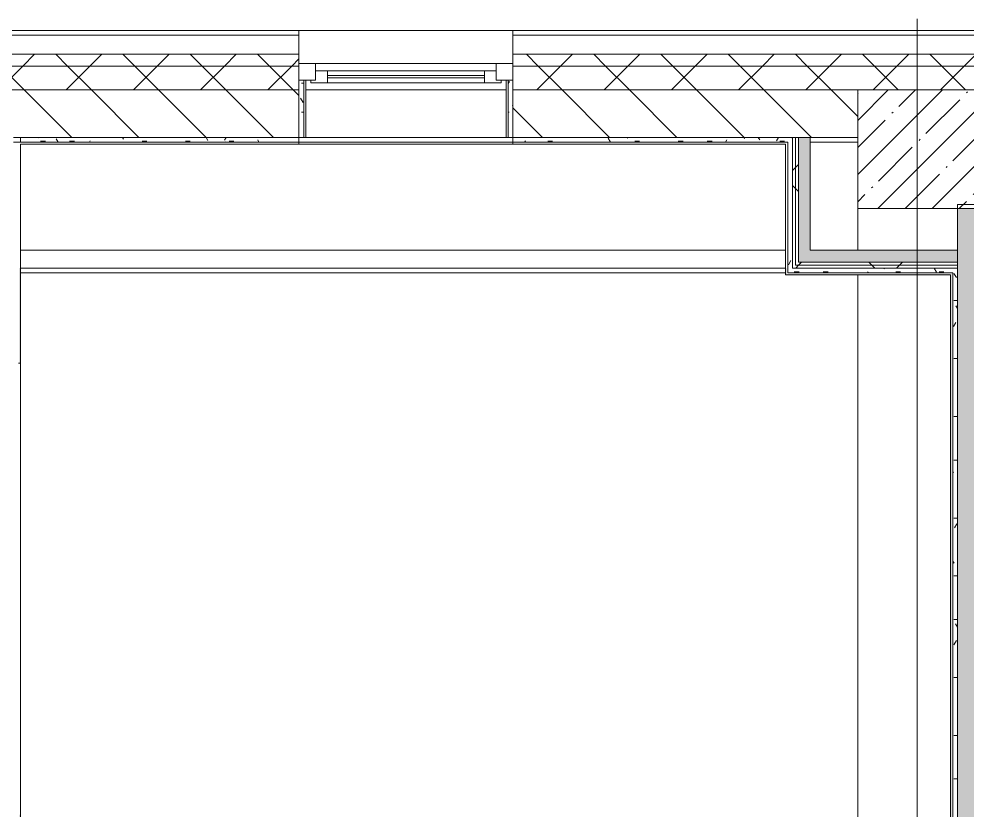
# Model space of a CAD drawing. Header units: millimetres. Extents: x -1113 to 415037, y -3642 to 354837.
# Drawn here: x 215554 to 219542, y 24070 to 27398 of the extents above; entities that cross this region are included whole.
import ezdxf

# ---------------------------------------------------------------- set-up
doc = ezdxf.new("R2010")
doc.units = ezdxf.units.MM
for name, color, linetype, lineweight in [('A-AREA-BNDY', 7, 'Continuous', 5), ('A-FLOR', 7, 'Continuous', 9), ('A-GLAZ', 7, 'Continuous', 9), ('A-GLAZ-1', 7, 'Continuous', 5), ('A-WALL', 7, 'Continuous', 5), ('I-WALL', 7, 'Continuous', 5), ('S-COLS', 7, 'Continuous', 9), ('S-COLS-1', 7, 'Continuous', 5), ('Оси', 7, 'Continuous', 9)]:
    doc.layers.add(name, color=color, linetype=linetype, lineweight=lineweight)
doc.layers.add('A-AREA-PATT-2', color=7, linetype='Continuous', lineweight=5, true_color=0xcde0ef, transparency=1)
doc.layers.add('A-WALL-1', color=9, linetype='Continuous', lineweight=5, true_color=0x808080)
doc.layers.add('A-WALL-FNSH-1', color=9, linetype='Continuous', lineweight=5, true_color=0x808080)
pattern_1 = [(45, (148772.12, -1e-08), (-141.42136, 141.42136), []), (135, (148772.12, -1e-08), (-141.42136, -141.42136), [])]
pattern_2 = [(0, (148772.123, -1e-08), (243.84, 60.96), [20.117, -162.763, 20.117, -162.763, -975.36]), (0, (148772.123, -1e-08), (243.84, 60.96), [-365.76, 20.117, -345.643, 20.117, -162.763, -426.72]), (0, (148772.123, -1e-08), (243.84, 60.96), [-914.4, 20.117, -101.803, 20.117, -284.683]), (120, (148863.563, 30.48), (-174.71291, 180.691634), [20.117, -162.763, 20.117, -162.763, -975.36]), (120, (148863.563, 30.48), (-174.71291, 180.691634), [-365.76, 20.117, -345.643, 20.117, -162.763, -426.72]), (120, (148863.563, 30.48), (-174.71291, 180.691634), [-914.4, 20.117, -101.803, 20.117, -284.683]), (240, (148894.043, 152.4), (-69.12709, -241.651634), [20.117, -162.763, 20.117, -162.763, -975.36]), (240, (148894.043, 152.4), (-69.12709, -241.651634), [-365.76, 20.117, -345.643, 20.117, -162.763, -426.72]), (240, (148894.043, 152.4), (-69.12709, -241.651634), [-914.4, 20.117, -101.803, 20.117, -284.683])]
pattern_3 = [(45, (148772.12, -1e-08), (-212.132, 212.132), []), (135, (148772.12, -1e-08), (-212.132, -212.132), [])]

# ---------------------------------------------------------------- blocks, each defined once
blk = doc.blocks.new('120_Окно_СКБ_1Ст - 120_Окно_СКБ_1Ст 900х2500_h_-V389-Объем проектирования 2 этажа')
at = {"layer": 'A-GLAZ'}
for p, q in [((-450, -75), (-450, -5)), ((-450, -5), (-380, -5)), ((-380, -5), (-380, -75)), ((380, -35), (-380, -35)), ((-380, -35), (-380, -75)), ((-330, -85), (-330, -35)), ((330, -85), (330, -35)), ((380, -75), (380, -5)), ((380, -5), (450, -5)), ((380, -75), (380, -35)), ((450, -5), (450, -75)), ((-380, -75), (-450, -75)), ((-380, -75), (-400, -75)), ((-400, -75), (-400, -85)), ((450, -75), (380, -75)), ((400, -75), (380, -75)), ((400, -85), (400, -75)), ((-400, -85), (400, -85)), ((400, -85), (-400, -85))]:
    blk.add_line(p, q, dxfattribs=at)
at = {"layer": 'A-GLAZ-1'}
for p, q in [((450, -5), (-450, -5)), ((-421, -75), (-400, -75)), ((-330, -55), (330, -55)), ((330, -65), (-330, -65)), ((400, -75), (421, -75))]:
    blk.add_line(p, q, dxfattribs=at)
blk = doc.blocks.new('Зашивка приборов отопления29 - Зашивка приборов отопления-33323054-Объем проектирования 2 этажа')
at = {"layer": 'A-WALL'}
for p, q in [((70006.6, 26425), (66789, 26425)), ((66789, 26350), (70006.6, 26350))]:
    blk.add_line(p, q, dxfattribs=at)

msp = doc.modelspace()

# ---------------------------------------------------------------- hatches: boundary and pattern name
at = {"layer": 'A-AREA-PATT-2'}
h = msp.add_hatch(color=256, dxfattribs=at)
h.paths.add_polyline_path([(217544, 18824.5), (219477.6, 18824.5), (219477.6, 20625.5), (219057.6, 20625.5), (219057.6, 21174.5), (219477.6, 21174.5), (219477.6, 22675.5), (219057.6, 22675.5), (219057.6, 23224.5), (219477.6, 23224.5), (219477.6, 26325.5), (218783.2, 26325.5), (218783.2, 26350), (218778.7, 26347.8), (218778.7, 26321), (219473.1, 26321), (219473.1, 23229), (219053.1, 23228.5), (219053.5, 22671), (219473.1, 22671), (219473.1, 21179), (219053.1, 21179), (219053.1, 20621), (219473.1, 20621), (219473.1, 18829), (215561.1, 18829.4), (215561.1, 24050), (215556.6, 24050), (215556.6, 18824.5), (217417.1, 18824.5)])
h.paths.add_polyline_path([(215561.1, 25950), (215561.1, 26350), (215556.6, 26350), (215556.6, 25950)])
at = {"layer": 'A-WALL'}
h = msp.add_hatch(dxfattribs=at)
h.set_pattern_fill('FP_24', color=256, style=0, pattern_type=2)
h.set_pattern_definition(pattern_1)
h.paths.add_polyline_path([(233082.8, 27200), (241932.1, 27200), (241932.1, 27250), (229122.1, 27250), (229122.1, 27200), (232972.1, 27200)])
h.paths.add_polyline_path([(226462.1, 27200), (226622.1, 27200), (226622.1, 27250), (225112.1, 27250), (225112.1, 27200), (226442.1, 27200)])
h.paths.add_polyline_path([(222281.1, 27200), (223012.1, 27200), (223012.1, 27250), (217632.1, 27250), (217632.1, 27200), (221880.4, 27200)])
h.paths.add_polyline_path([(214032.1, 27200), (214032.1, 27250), (212952.1, 27250), (212952.1, 27200), (213930.3, 27200)])
h.paths.add_polyline_path([(214932.1, 27200), (216732.1, 27200), (216732.1, 27250), (214932.1, 27250)])
h.paths.add_polyline_path([(209812.1, 27200), (209812.1, 27250), (208632.1, 27250), (208632.1, 27200), (209593.9, 27200)])
h.paths.add_polyline_path([(203553.1, 27200), (203782, 27200), (203782, 27250), (202632.3, 27250), (202632.3, 27200), (203552.1, 27200)])
h.paths.add_polyline_path([(204682, 27200), (205932.1, 27200), (205932.1, 27250), (204682, 27250)])
h.paths.add_polyline_path([(199475.6, 27200), (199532.3, 27200), (199532.3, 27250), (198432.4, 27250), (198432.4, 27200), (199136.9, 27200)])
h.paths.add_polyline_path([(197532.1, 27200), (197532.4, 27200), (197532.1, 27250), (196279.1, 27250), (196279.1, 27200), (197307.4, 27200)])
h.paths.add_polyline_path([(192971, 27200), (193179.1, 27200), (193179.1, 27250), (190782.1, 27250), (190782.1, 27200), (191553.1, 27200)])
h = msp.add_hatch(dxfattribs=at)
h.set_pattern_fill('FP_24', color=256, style=0, pattern_type=2)
h.set_pattern_definition(pattern_1)
h.paths.add_polyline_path([(241394.2, 27100), (241832.1, 27100), (241832.1, 27200), (229122.1, 27200), (229122.1, 27100), (240671.5, 27100)])
h.paths.add_polyline_path([(226022.1, 27100), (226622.1, 27100), (226622.1, 27200), (225112.1, 27200), (225112.1, 27100), (225522.1, 27100)])
h.paths.add_polyline_path([(208932.1, 27100), (209812.1, 27100), (209812.1, 27200), (208632.1, 27200), (208632.1, 27100), (208912.1, 27100)])
h.paths.add_polyline_path([(205632.6, 27100), (205932.1, 27100), (205932.1, 27200), (204682, 27200), (204682, 27100), (205257.5, 27100)])
h.paths.add_polyline_path([(212952.1, 27100), (214032.1, 27100), (214032.1, 27200), (212952.1, 27200), (212952.1, 27170)])
h.paths.add_polyline_path([(214932.1, 27100), (216732.1, 27100), (216732.1, 27200), (214932.1, 27200), (214932.1, 27100.8)])
h.paths.add_polyline_path([(203782, 27100), (203782, 27200), (202632.3, 27200), (202632.3, 27100), (203553.1, 27100)])
h.paths.add_polyline_path([(190932.1, 27100), (193179.1, 27100), (193179.1, 27200), (190832.1, 27200), (190832.1, 27100)])
h.paths.add_polyline_path([(196279.1, 27100), (197532.4, 27100), (197532.1, 27200), (196279.1, 27200), (196279.1, 27140)])
h.paths.add_polyline_path([(222812.1, 27100), (223012.1, 27100), (223012.1, 27200), (217632.1, 27200), (217632.1, 27100), (222603.1, 27100)])
h.paths.add_polyline_path([(198432.4, 27100), (199532.3, 27100), (199532.3, 27200), (198432.4, 27200)])
at = {"layer": 'I-WALL'}
h = msp.add_hatch(dxfattribs=at)
h.set_pattern_fill('FP_191', color=256, style=0, pattern_type=2)
h.set_pattern_definition(pattern_2)
h.paths.add_polyline_path([(216732.1, 26900), (216752.1, 26900), (216752.1, 27140), (216732.1, 27140), (216732.1, 27061.4)])
h = msp.add_hatch(dxfattribs=at)
h.set_pattern_fill('FP_191', color=256, style=0, pattern_type=2)
h.set_pattern_definition(pattern_2)
h.paths.add_polyline_path([(217612.1, 26900), (217632.1, 26900), (217632.1, 27140), (217612.1, 27140), (217612.1, 27032.6)])
h = msp.add_hatch(dxfattribs=at)
h.set_pattern_fill('FP_23', color=256, style=0, pattern_type=2)
h.set_pattern_definition([(135, (148772.12, -1e-08), (-141.42136, -141.42136), [])])
h.paths.add_polyline_path([(221669.4, 26900), (222312.1, 26900), (222312.1, 27100), (219582.1, 27100), (219582.1, 26900), (221519, 26900)])
h.paths.add_polyline_path([(208632.1, 26900), (208932.1, 26900), (208932.1, 27100), (208632.1, 27100), (208632.1, 26900.9)])
h.paths.add_polyline_path([(205257.5, 26900), (205932.1, 26900), (205932.1, 27100), (204682, 27100), (204682, 26900)])
h.paths.add_polyline_path([(232841.8, 26900), (232972.1, 26900), (232972.1, 27100), (229922.1, 27100), (229922.1, 26900), (232797.5, 26900)])
h.paths.add_polyline_path([(209553.1, 26900), (209832.1, 26900), (209832.1, 27100), (209532.1, 27100), (209532.1, 26900), (209552.1, 26900)])
h.paths.add_polyline_path([(212932.1, 26900), (214032.1, 26900), (214032.1, 27100), (212932.1, 27100), (212932.1, 27018.7)])
h.paths.add_polyline_path([(215532.1, 26900), (216732.1, 26900), (216732.1, 27100), (215532.1, 27100)])
h.paths.add_polyline_path([(217632.1, 26900), (219082.1, 26900), (219082.1, 27100), (217632.1, 27100), (217632.1, 27032)])
h.paths.add_polyline_path([(229401.1, 26900), (229422.1, 26900), (229422.1, 27100), (229122.1, 27100), (229122.1, 26900)])
h.paths.add_polyline_path([(203552.1, 26900), (203782, 26900), (203782, 27100), (203532.1, 27100), (203532.1, 26900)])
h.paths.add_polyline_path([(226442.1, 26900), (226622.1, 26900), (226622.1, 27100), (226022.1, 27100), (226022.1, 26900), (226362.1, 26900)])
h.paths.add_polyline_path([(199475.6, 26900), (199532.3, 26900), (199532.3, 27100), (199136.9, 27100), (199136.9, 26900)])
h.paths.add_polyline_path([(225522.1, 26900), (225522.1, 27100), (225112.1, 27100), (225112.1, 26900), (225494, 26900)])
h.paths.add_polyline_path([(202632.3, 26900), (202932.1, 26900), (202932.1, 27100), (202632.3, 27100), (202632.3, 27015.9)])
h.paths.add_polyline_path([(223012.1, 26900), (223012.1, 27100), (222812.1, 27100), (222812.1, 26900), (222832.1, 26900)])
h = msp.add_hatch(dxfattribs=at)
h.set_pattern_fill('FP_191', color=256, style=0, pattern_type=2)
h.set_pattern_definition(pattern_2)
h.paths.add_polyline_path([(218787.7, 26880), (218807.7, 26880), (218807.7, 26900), (217632.1, 26900), (217632.1, 26880), (218266.7, 26880)])
h.paths.add_polyline_path([(215552.1, 26880), (216732.1, 26880), (216732.1, 26900), (215532.1, 26900), (215532.1, 26880)])
h = msp.add_hatch(dxfattribs=at)
h.set_pattern_fill('FP_191', color=256, style=0, pattern_type=2)
h.set_pattern_definition(pattern_2)
h.paths.add_polyline_path([(218787.7, 26330), (218807.7, 26330), (218807.7, 26880), (218787.7, 26880), (218787.7, 26346.5)])
h = msp.add_hatch(dxfattribs=at)
h.set_pattern_fill('FP_192', color=256, style=0, pattern_type=2)
h.set_pattern_definition(pattern_3)
h.paths.add_polyline_path([(218820.2, 26362.5), (218820.2, 26900), (218807.7, 26900), (218807.7, 26362.5), (218817.1, 26362.5)])
h = msp.add_hatch(dxfattribs=at)
h.set_pattern_fill('FP_192', color=256, style=0, pattern_type=2)
h.set_pattern_definition(pattern_3)
h.paths.add_polyline_path([(218820.2, 26375), (218832.7, 26375), (218832.7, 26900), (218820.2, 26900), (218820.2, 26375.2)])
for points in [[(218832.7, 26425), (218882.7, 26425), (218882.7, 26900), (218832.7, 26900), (218832.7, 26429)], [(218989.4, 26375), (219502.1, 26375), (219502.1, 26425), (218832.7, 26425), (218832.7, 26375)]]:
    msp.add_hatch(color=256, dxfattribs=at).paths.add_polyline_path(points)
h = msp.add_hatch(dxfattribs=at)
h.set_pattern_fill('FP_41', color=256, style=0, pattern_type=2)
h.set_pattern_definition([(135, (148772.12, -1e-08), (-150.8683, -150.8683), [213.36, -35.56, 7.112, -35.56]), (135, (148772.12, 150.77), (-150.8683, -150.8683), []), (50, (148772.12, -1e-08), (255.05767, -22.3145), [26.67, -293.37]), (355, (148772.12, -1e-08), (-49.3404, 267.4791), [21.336, -234.696]), (100.451, (148793.38, -1.86), (205.7195, 245.16356), [22.666, -249.326]), (46.184, (148772.12, 71.12), (379.511, -58.86), [40.005, -440.055]), (96.636, (148803.75, 66.2), (332.3634, 346.3991), [33.999, -373.989]), (351.184, (148772.12, 71.12), (332.3669, 346.3953), [32.004, -352.044]), (21, (148807.68, 53.34), (212.2602, -143.1711), [26.67, -293.37]), (326, (148807.68, 53.34), (86.5224, 257.8632), [21.336, -234.696]), (71.451, (148825.37, 41.4), (298.78395, 114.6901), [22.666, -249.326]), (37.5, (148772.12, -1e-08), (4.32385, 118.37751), [6.706, -225.146, 6.706, -231.546, -235.585]), (37.5, (148772.12, -1e-08), (4.32385, 118.37751), [-470.103, 6.706, -228.879]), (7.5, (148772.12, -1e-08), (93.54758, 140.2533), [6.706, -129.134, 6.706, -219.812, -89.789]), (7.5, (148772.12, -1e-08), (93.54758, 140.2533), [-362.356, 6.706, -83.083]), (327.5, (148692.82, -1e-08), (189.82734, -8.02019), [6.706, -82.194, 6.706, -270.662, -368.046]), (327.5, (148692.82, -1e-08), (189.82734, -8.02019), [-366.268, 6.706, -361.34]), (317.5, (148657.26, -1e-08), (207.38114, 35.59764), [6.706, -108.864, 6.706, -177.495, -261.366]), (317.5, (148657.26, -1e-08), (207.38114, 35.59764), [-299.771, 6.706, -254.66])])
h.paths.add_polyline_path([(219502.4, 21150), (219582.1, 21150), (219582.1, 22700), (219502.1, 22700), (219502.1, 21150)])
h.paths.add_polyline_path([(219546.6, 23200), (219582.1, 23200), (219582.1, 26617.5), (219576.9, 26600), (219502.1, 26600), (219502.1, 23200)])
h = msp.add_hatch(dxfattribs=at)
h.set_pattern_fill('FP_192', color=256, style=0, pattern_type=2)
h.set_pattern_definition(pattern_3)
h.paths.add_polyline_path([(218989.4, 26350), (219502.1, 26350), (219502.1, 26362.5), (218807.7, 26362.5), (218807.7, 26350), (218882.7, 26350)])
h = msp.add_hatch(dxfattribs=at)
h.set_pattern_fill('FP_192', color=256, style=0, pattern_type=2)
h.set_pattern_definition(pattern_3)
h.paths.add_polyline_path([(218989.4, 26362.5), (219502.1, 26362.5), (219502.1, 26375), (218820.2, 26375), (218820.2, 26362.5), (218882.7, 26362.5)])
h = msp.add_hatch(dxfattribs=at)
h.set_pattern_fill('FP_191', color=256, style=0, pattern_type=2)
h.set_pattern_definition(pattern_2)
h.paths.add_polyline_path([(218903.2, 26330), (219502.1, 26330), (219501.6, 26350), (218807.7, 26350), (218807.7, 26330)])
h = msp.add_hatch(dxfattribs=at)
h.set_pattern_fill('FP_191', color=256, style=0, pattern_type=2)
h.set_pattern_definition(pattern_2)
h.paths.add_polyline_path([(219482.1, 23220), (219502.1, 23220), (219502.1, 26330), (219482.1, 26330), (219482.1, 23220.5)])
at = {"layer": 'S-COLS-1'}
h = msp.add_hatch(dxfattribs=at)
h.set_pattern_fill('FP_1', color=256, style=0, pattern_type=2)
h.set_pattern_definition([(45, (148772.12, -1e-08), (-114.04925, 114.04925), []), (45, (148886.17, -1e-08), (-114.04925, 114.04925), [201.612, -40.322, 6.706, -33.617])])
h.paths.add_polyline_path([(219502.1, 26600), (219577.3, 26600), (219582.1, 26617.5), (219582.1, 27100), (219082.1, 27100), (219082.1, 26600)])

# ---------------------------------------------------------------- linework, layer by layer
at = {"layer": 'A-AREA-BNDY', "flags": 128}
msp.add_lwpolyline([(215561.1, 26350), (215561.1, 18829), (219473.1, 18829), (219473.1, 20621), (219053.1, 20621), (219053.1, 21179), (219473.1, 21179), (219473.1, 22671), (219053.1, 22671), (219053.1, 23229), (219473.1, 23229), (219473.1, 26321), (218778.7, 26321), (218778.7, 26350)], close=True, dxfattribs=at)
at = {"layer": 'A-FLOR'}
for p, q in [((219082.1, 26425), (219082.1, 26600)), ((219082.1, 26600), (219502.1, 26600)), ((215561.1, 26330), (218778.7, 26330)), ((219082.1, 23229), (219082.1, 26321))]:
    msp.add_line(p, q, dxfattribs=at)
at = {"layer": 'A-WALL'}
for p, q in [((216732.1, 27330), (214932.1, 27330)), ((216732.1, 27350), (217632.1, 27350)), ((223012.1, 27330), (217632.1, 27330)), ((216732.1, 27250), (214932.1, 27250)), ((223012.1, 27250), (217632.1, 27250)), ((216732.1, 27200), (214932.1, 27200)), ((223012.1, 27200), (217632.1, 27200)), ((214932.1, 27100), (216732.1, 27100)), ((217632.1, 27100), (223012.1, 27100)), ((219082.1, 26900), (219082.1, 27100)), ((217632.1, 26880), (218787.7, 26880)), ((218787.7, 26330), (218787.7, 26880)), ((218807.7, 26900), (218807.7, 26350)), ((218820.2, 26900), (218820.2, 26362.5)), ((218832.7, 26900), (218832.7, 26375)), ((219502.1, 26617.5), (219502.1, 23200)), ((218820.2, 26362.5), (219502.1, 26362.5)), ((218832.7, 26375), (219502.1, 26375)), ((218807.7, 26330), (219482.1, 26330))]:
    msp.add_line(p, q, dxfattribs=at)
at = {"layer": 'A-WALL-1'}
for p, q in [((216732.1, 26880), (216732.1, 27330)), ((217632.1, 27330), (217632.1, 26880)), ((216752.1, 27140), (216732.1, 27140)), ((217632.1, 27140), (217612.1, 27140)), ((217612.1, 27140), (217612.1, 26900)), ((215532.1, 26900), (216732.1, 26900)), ((215532.1, 26880), (215561.1, 26880)), ((216732.1, 26900), (216752.1, 26900)), ((216752.1, 26900), (216752.1, 26900)), ((217612.1, 26900), (217632.1, 26900)), ((219082.1, 26900), (217632.1, 26900)), ((218882.7, 26900), (218807.7, 26900)), ((218882.7, 26425), (218882.7, 26900)), ((219582.1, 26617.5), (219502.1, 26617.5)), ((219502.1, 26425), (218882.7, 26425)), ((219502.1, 26350), (218807.7, 26350)), ((219482.1, 26330), (219482.1, 23220))]:
    msp.add_line(p, q, dxfattribs=at)
at = {"layer": 'A-WALL-FNSH-1'}
for p, q in [((216732.1, 27350), (214932.1, 27350)), ((216732.1, 27330), (216732.1, 27350)), ((223012.1, 27350), (217632.1, 27350)), ((217632.1, 27350), (217632.1, 27330)), ((216761.1, 27140), (216752.1, 27140)), ((216752.1, 27140), (216752.1, 26900)), ((216761.1, 26900), (216761.1, 27140)), ((217612.1, 27140), (217603.1, 27140)), ((217603.1, 27140), (217603.1, 26900)), ((215561.1, 26880), (215561.1, 26900)), ((216732.1, 26880), (215561.1, 26880)), ((216732.1, 26871), (216732.1, 26880)), ((216752.1, 26900), (216761.1, 26900)), ((217603.1, 26900), (217612.1, 26900)), ((217632.1, 26880), (217632.1, 26871)), ((215561.1, 25950), (215561.1, 26871)), ((215561.1, 26871), (216732.1, 26871)), ((217632.1, 26871), (218778.7, 26871)), ((218778.7, 26871), (218778.7, 26321)), ((218778.7, 26321), (219473.1, 26321)), ((218807.7, 26330), (218787.7, 26330)), ((219473.1, 26321), (219473.1, 23220)), ((215552.1, 25950), (215561.1, 25950))]:
    msp.add_line(p, q, dxfattribs=at)
at = {"layer": 'I-WALL'}
for p, q in [((216761.1, 27100), (217603.1, 27100)), ((217632.1, 26880), (216732.1, 26880)), ((216732.1, 26880), (217632.1, 26880)), ((217603.1, 26900), (216761.1, 26900)), ((219082.1, 26880), (218882.7, 26880)), ((217632.1, 26871), (216732.1, 26871))]:
    msp.add_line(p, q, dxfattribs=at)
at = {"layer": 'S-COLS'}
msp.add_line((219082.1, 27100), (219082.1, 26900), dxfattribs=at)
at = {"layer": 'S-COLS-1'}
for p, q in [((219582.1, 27100), (219082.1, 27100)), ((219082.1, 26900), (219082.1, 26600)), ((219082.1, 26600), (219582.1, 26600))]:
    msp.add_line(p, q, dxfattribs=at)
at = {"layer": 'Оси'}
msp.add_lwpolyline([(219332.1, -1906.3), (219332.1, 3093.7), (219332.1, 22398.1), (219332.1, 27398.1)], dxfattribs=at)

# ---------------------------------------------------------------- block references
at = {"layer": 'A-GLAZ', "color": 3}
msp.add_blockref('120_Окно_СКБ_1Ст - 120_Окно_СКБ_1Ст 900х2500_h_-V389-Объем проектирования 2 этажа', (217182.1, 27215), dxfattribs=at)
at = {"layer": 'A-WALL'}
msp.add_blockref('Зашивка приборов отопления29 - Зашивка приборов отопления-33323054-Объем проектирования 2 этажа', (148772.1, 0), dxfattribs=at)

doc.saveas('drawing.dxf')
